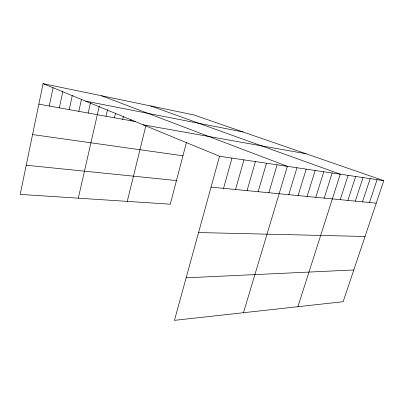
<?xml version="1.0" encoding="UTF-8"?>
<svg xmlns="http://www.w3.org/2000/svg" width="404" height="404" viewBox="0 0 404 404"><rect width="100%" height="100%" fill="white"/><g stroke="black" fill="none" stroke-linecap="round" stroke-linejoin="round"><path stroke-width="0.61" d="M43.087 83.653L219.534 156.242L174.452 320.347L343.137 301.707L383.8 180.669L193.647 114.872L43.087 83.653L20.2 194.38L170.276 204.192L186.436 142.42M49.232 106.015L53.101 87.643M59.348 107.843L62.842 91.531M69.21 109.62L72.286 95.485M78.815 111.353L81.502 99.227M88.188 113.044L90.476 102.874M78.3 198.177L99.278 106.161M105.989 116.256L107.52 109.635M114.448 117.786L115.564 113.024M122.715 119.276L123.432 116.241M130.79 120.735L131.078 119.533M127.27 201.379L145.975 125.306M223.538 188.34L231.987 158.09M235.532 189.506L243.94 159.868M247.066 190.627L255.434 161.58M258.166 191.703L266.483 163.221M268.847 192.738L277.119 164.802M243.466 312.721L287.365 166.327L101.636 95.793M288.784 194.672L296.95 167.751M298.091 195.576L306.212 169.13M307.091 196.45L315.155 170.458M315.792 197.293L323.801 171.745M324.205 198.112L332.159 172.988M297.899 306.707L340.254 174.195L150.727 105.974M340.244 199.667L348.086 175.356M347.889 200.409L355.677 176.487M355.303 201.131L363.034 177.578M362.494 201.828L370.165 178.639M369.468 202.505L377.084 179.669M186.138 277.821L353.798 269.973M198.571 232.547L365.049 236.476M211.05 187.133L376.245 203.162M26.225 165.236L176.457 180.553M32.562 134.562L182.941 155.777M219.534 156.242L383.8 180.669M143.077 124.785L306.04 153.762M38.85 104.141L135.648 121.609M85.582 101.136L243.011 131.951"/></g></svg>
